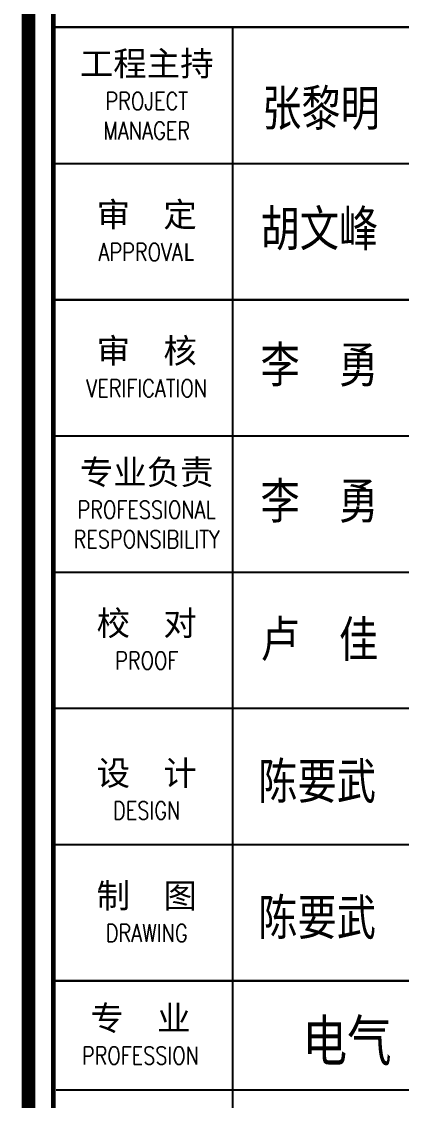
# Model space of a CAD drawing. Extents: x 815029915 to 815825525, y 579155098 to 579748855.
# Drawn here: x 815541256 to 815544045, y 579365675 to 579373596 of the extents above; entities that cross this region are included whole.
import ezdxf
from ezdxf.enums import TextEntityAlignment as Align

# ---------------------------------------------------------------- set-up
doc = ezdxf.new("R2010")
doc.units = 0
doc.header["$LTSCALE"] = 100
doc.header["$MEASUREMENT"] = 0
for name, color, linetype in [('PUB_TITLE', 4, 'Continuous'), ('TK', 7, 'Continuous'), ('ZG-图名', 10, 'Continuous')]:
    doc.layers.add(name, color=color, linetype=linetype)
doc.styles.add('-宋体', font='', dxfattribs={"width": 0.8})
doc.styles.add('CCIAD-图框(标题项)', font='')
doc.styles.add('基本字体', font='simplex.shx', dxfattribs={"height": 180, "bigfont": 'hztxt.shx'})
doc.styles.get('-宋体').set_extended_font_data('SimSun')
doc.styles.get('CCIAD-图框(标题项)').set_extended_font_data('SimHei')

# ---------------------------------------------------------------- blocks, each defined once
blk = doc.blocks.new('CCIAD-TK-A2-图签')
at = {"layer": 'TK'}
for p, q in [((531.117, 121.628), (582.187, 121.628)), ((531.117, 121.628), (582.187, 121.628)), ((531.117, 121.628), (582.187, 121.628)), ((582.187, 121.628), (531.117, 121.628)), ((544.265, 121.628), (544.265, 51.628)), ((531.117, 111.628), (582.187, 111.628)), ((531.117, 111.628), (582.187, 111.628)), ((582.187, 101.628), (531.117, 101.628)), ((531.117, 101.628), (582.187, 101.628)), ((531.117, 101.628), (582.187, 101.628)), ((531.117, 91.628), (582.187, 91.628)), ((531.117, 91.628), (582.187, 91.628)), ((531.117, 81.628), (582.187, 81.628)), ((531.117, 81.628), (582.187, 81.628)), ((531.117, 71.628), (582.187, 71.628)), ((531.117, 71.628), (582.187, 71.628)), ((531.117, 61.628), (582.187, 61.628)), ((531.117, 61.628), (582.187, 61.628)), ((582.187, 51.628), (531.117, 51.628)), ((531.117, 51.628), (582.187, 51.628)), ((531.117, 51.628), (582.187, 51.628)), ((531.317, 51.628), (582.387, 51.628)), ((533.317, 51.628), (582.387, 51.628)), ((544.265, 51.628), (544.265, 35.628)), ((531.317, 43.628), (582.387, 43.628)), ((533.317, 43.628), (582.387, 43.628))]:
    blk.add_line(p, q, dxfattribs=at)
at = {"layer": 'TK', "const_width": 1}
blk.add_lwpolyline([(529.286, 10.457), (529.286, 410)], dxfattribs=at)
at = {"layer": 'TK', "const_width": 0.347}
blk.add_lwpolyline([(531.117, 185.398), (582.387, 185.398), (582.387, 13.253), (531.117, 13.253)], close=True, dxfattribs=at)
at = {"layer": 'TK', "char_height": 1.8, "width": 11.6, "attachment_point": 5, "style": '基本字体'}
for s, insert in [('{\\fSimHei|b0|i0|c134|p49;工程主持\\fSimSun|b0|i0|c134|p2;\\W0.8;\\P\\Fsimplex,hztxt|c134;\\H0.7225x;PROJECT MANAGER\\fKaiTi_GB2312|b0|i0|c134|p49; }', (537.976, 116.628)), ('{\\fSimHei|b0|i0|c134|p49;审  定\\H1.167x;\\W0.8;\\P\\Fsimplex,hztxt|c134;\\H0.6189x;APPROVA\\fKaiTi_GB2312|b0|i0|c134|p49;\\W1;L }', (537.976, 106.628)), ('{\\fSimHei|b0|i0|c134|p49;审  核\\fKaiTi_GB2312|b0|i0|c134|p49;\\H1.167x;\\W0.8;\\P\\Fsimplex,hztxt|c134;\\H0.619x;VERIFICATION\\H1.3843x; }', (537.976, 96.628)), ('{\\fSimHei|b0|i0|c134|p49;专业负责\\H1.615x;\\W0.8;\\P\\Fsimplex,hztxt|c134;\\H0.4472x;PROFESSIONAL RESPONSIBILITY}', (537.976, 86.628)), ('{\\fSimHei|b0|i0|c134|p49;校  对\\H1.167x;\\P\\Fsimplex,hztxt|c134;\\H0.6189x;\\W0.8;PROOF }', (537.976, 76.628)), ('{\\fSimHei|b0|i0|c134|p49;设  计\\H1.167x;\\P\\Fsimplex,hztxt|c134;\\H0.6189x;\\W0.8;DESIGN }', (537.976, 65.628)), ('{\\fSimHei|b0|i0|c134|p49;制  图\\H1.167x;\\P\\Fsimplex,hztxt|c134;\\H0.6189x;\\W0.8;DRAWING\\H1.3846x; }', (537.976, 56.628)), ('{\\fSimHei|b0|i0|c134|p49;专  业\\W0.8;\\P\\Fsimplex,hztxt|c134;\\H0.7222x;PROFESSION\\H1.3847x;  }', (537.517, 47.628))]:
    blk.add_mtext(s, dxfattribs=dict(at, insert=insert))

msp = doc.modelspace()

# ---------------------------------------------------------------- block references
at = {"layer": 'TK', "xscale": 100, "yscale": 100, "zscale": 100}
msp.add_blockref('CCIAD-TK-A2-图签', (815488377.3, 579361390.9), dxfattribs=at)

# ---------------------------------------------------------------- texts
at = {"layer": 'PUB_TITLE', "style": 'CCIAD-图框(标题项)', "width": 0.8}
for s, p in [('张黎明', (815543023, 579372829.5)), ('胡文峰', (815543010.6, 579371945.3)), ('李  勇', (815543010.6, 579370945.3)), ('李  勇', (815543010.6, 579369945.3)), ('卢  佳', (815543010.6, 579368930.2)), ('陈要武', (815542994.1, 579367888)), ('陈要武', (815542994.1, 579366888))]:
    msp.add_text(s, height=264, dxfattribs=at).set_placement(p)
at = {"layer": 'ZG-图名', "style": '-宋体', "width": 0.8}
msp.add_text('电气', height=300, dxfattribs=at).set_placement((815543645.8, 579366120), align=Align.MIDDLE)

doc.saveas('drawing.dxf')
